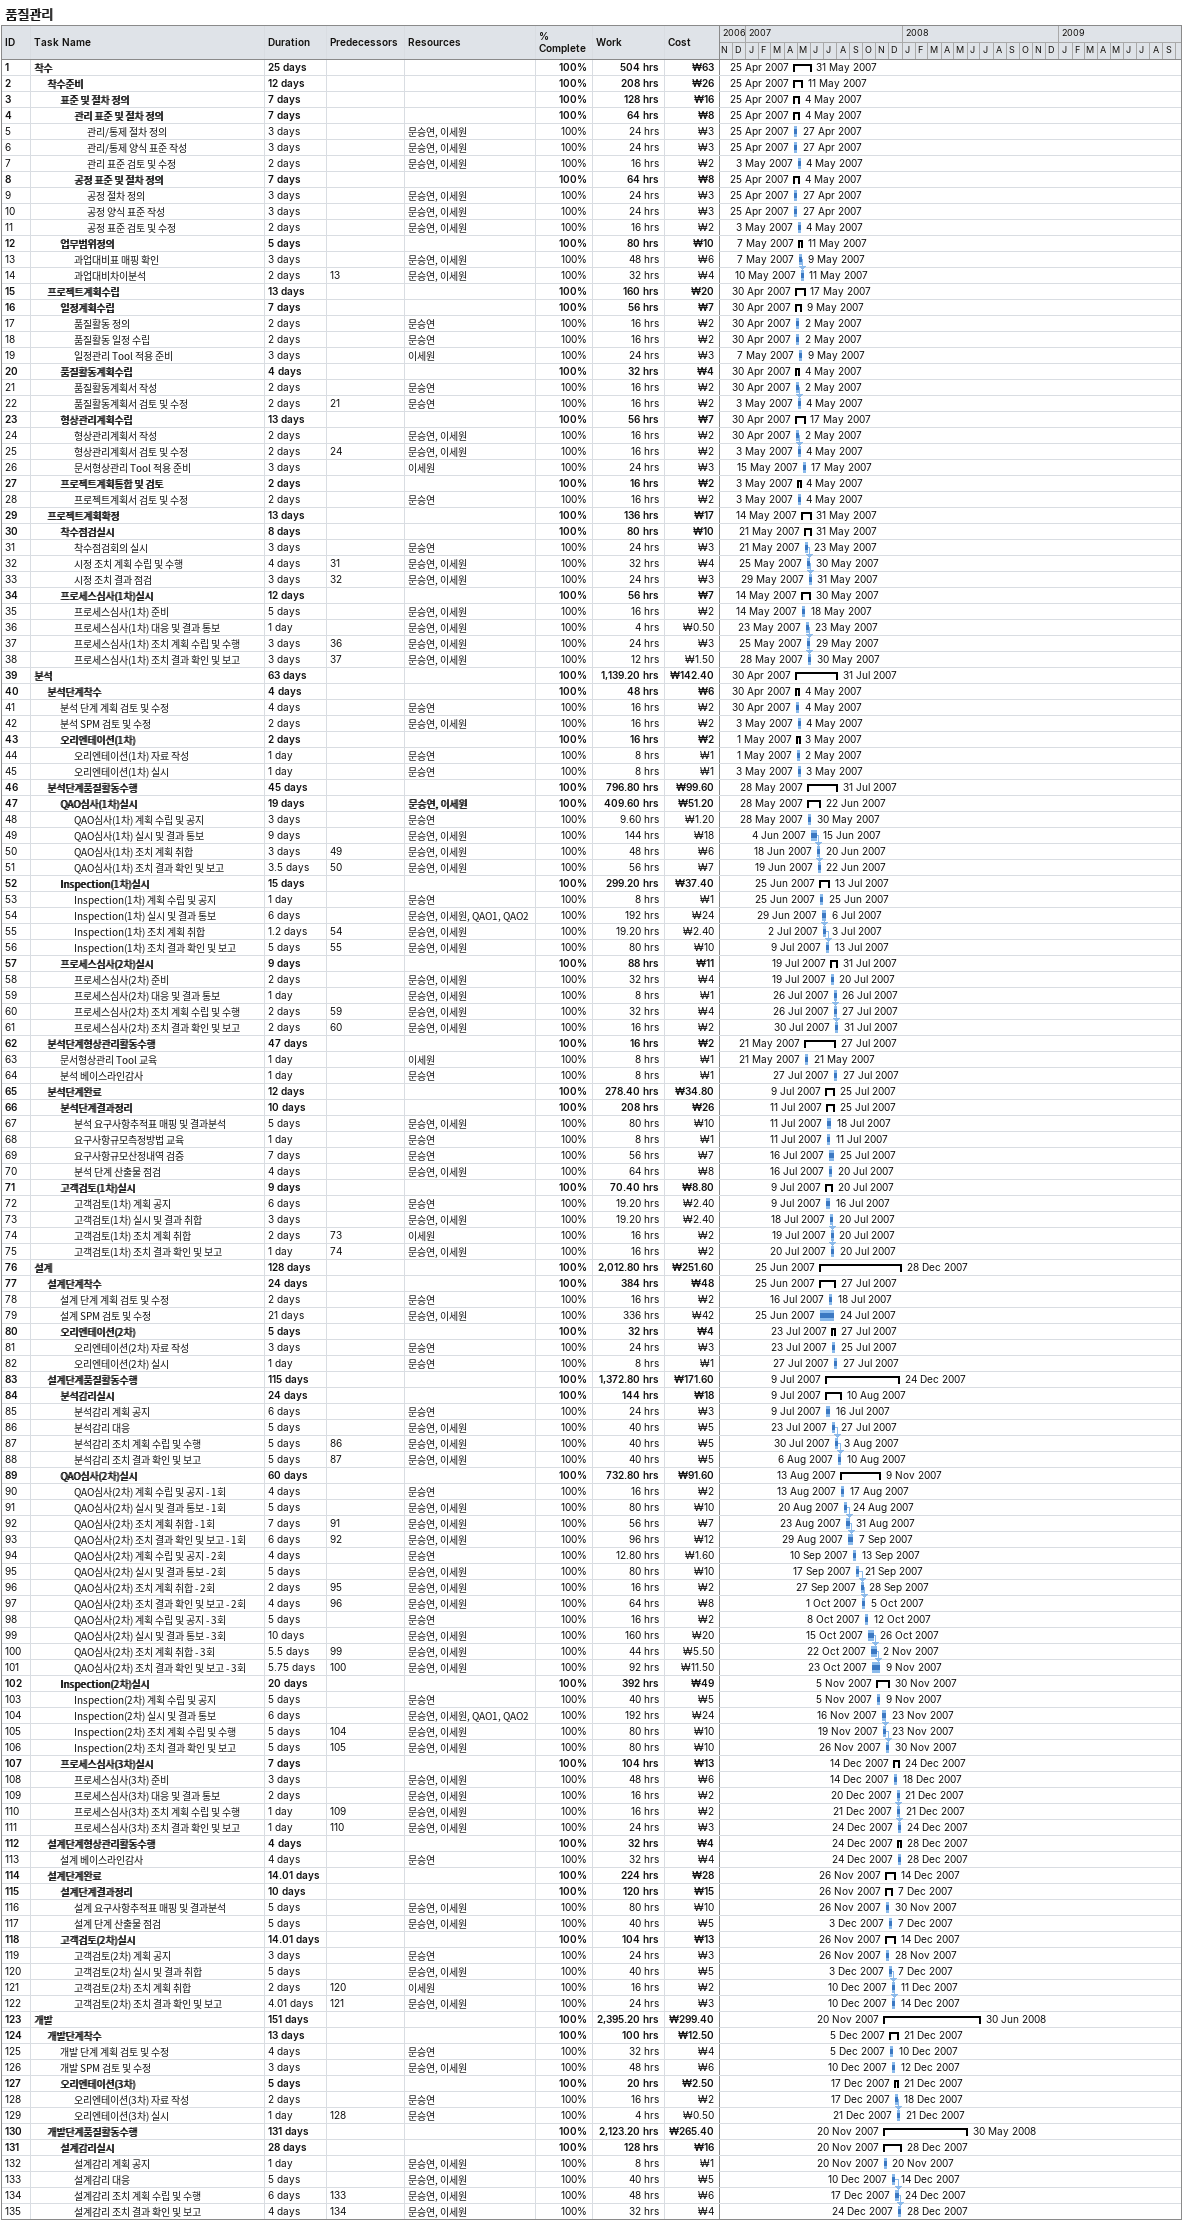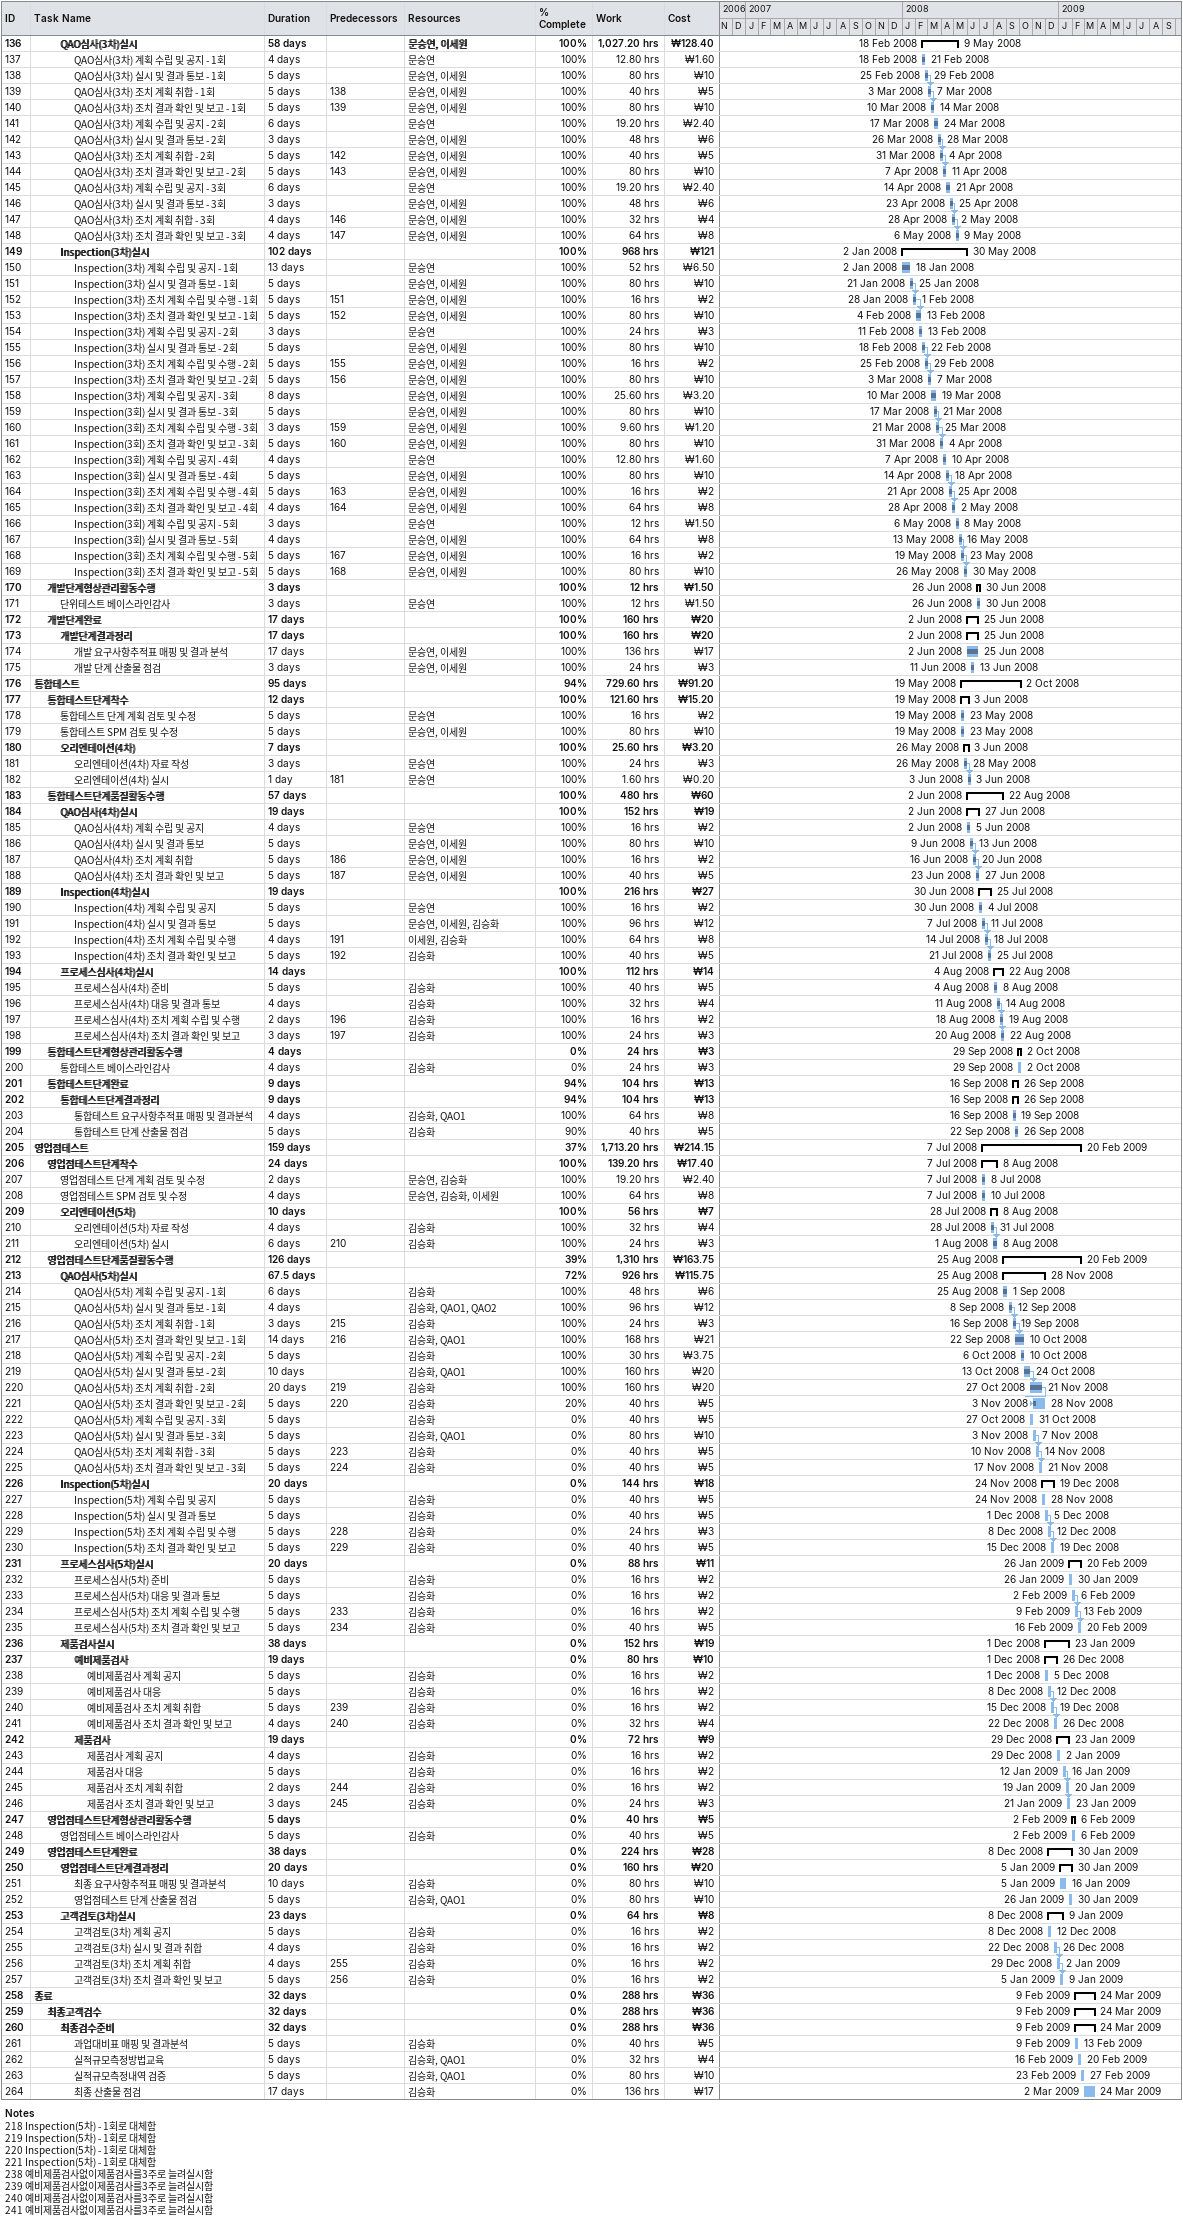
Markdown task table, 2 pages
품질관리

| ID | Level | Task | Duration | Start | Finish | Predecessors | Resources | % complete | Work (h) | Cost (₩) |
|---|---|---|---|---|---|---|---|---|---|---|
| 1 | 1 | **착수** | 25d | 2007-04-25 | 2007-05-31 |  |  | 100 | 504 | 63 |
| 2 | 2 | **착수준비** | 12d | 2007-04-25 | 2007-05-11 |  |  | 100 | 208 | 26 |
| 3 | 3 | **표준 및 절차 정의** | 7d | 2007-04-25 | 2007-05-04 |  |  | 100 | 128 | 16 |
| 4 | 4 | **관리 표준 및 절차 정의** | 7d | 2007-04-25 | 2007-05-04 |  |  | 100 | 64 | 8 |
| 5 | 5 | 관리/통제 절차 정의 | 3d | 2007-04-25 | 2007-04-27 |  | 문승연, 이세원 | 100 | 24 | 3 |
| 6 | 5 | 관리/통제 양식 표준 작성 | 3d | 2007-04-25 | 2007-04-27 |  | 문승연, 이세원 | 100 | 24 | 3 |
| 7 | 5 | 관리 표준 검토 및 수정 | 2d | 2007-05-03 | 2007-05-04 |  | 문승연, 이세원 | 100 | 16 | 2 |
| 8 | 4 | **공정 표준 및 절차 정의** | 7d | 2007-04-25 | 2007-05-04 |  |  | 100 | 64 | 8 |
| 9 | 5 | 공정 절차 정의 | 3d | 2007-04-25 | 2007-04-27 |  | 문승연, 이세원 | 100 | 24 | 3 |
| 10 | 5 | 공정 양식 표준 작성 | 3d | 2007-04-25 | 2007-04-27 |  | 문승연, 이세원 | 100 | 24 | 3 |
| 11 | 5 | 공정 표준 검토 및 수정 | 2d | 2007-05-03 | 2007-05-04 |  | 문승연, 이세원 | 100 | 16 | 2 |
| 12 | 3 | **업무범위정의** | 5d | 2007-05-07 | 2007-05-11 |  |  | 100 | 80 | 10 |
| 13 | 4 | 과업대비표 매핑 확인 | 3d | 2007-05-07 | 2007-05-09 |  | 문승연, 이세원 | 100 | 48 | 6 |
| 14 | 4 | 과업대비차이분석 | 2d | 2007-05-10 | 2007-05-11 | 13 | 문승연, 이세원 | 100 | 32 | 4 |
| 15 | 2 | **프로젝트계획수립** | 13d | 2007-04-30 | 2007-05-17 |  |  | 100 | 160 | 20 |
| 16 | 3 | **일정계획수립** | 7d | 2007-04-30 | 2007-05-09 |  |  | 100 | 56 | 7 |
| 17 | 4 | 품질활동 정의 | 2d | 2007-04-30 | 2007-05-02 |  | 문승연 | 100 | 16 | 2 |
| 18 | 4 | 품질활동 일정 수립 | 2d | 2007-04-30 | 2007-05-02 |  | 문승연 | 100 | 16 | 2 |
| 19 | 4 | 일정관리 Tool 적용 준비 | 3d | 2007-05-07 | 2007-05-09 |  | 이세원 | 100 | 24 | 3 |
| 20 | 3 | **품질활동계획수립** | 4d | 2007-04-30 | 2007-05-04 |  |  | 100 | 32 | 4 |
| 21 | 4 | 품질활동계획서 작성 | 2d | 2007-04-30 | 2007-05-02 |  | 문승연 | 100 | 16 | 2 |
| 22 | 4 | 품질활동계획서 검토 및 수정 | 2d | 2007-05-03 | 2007-05-04 | 21 | 문승연 | 100 | 16 | 2 |
| 23 | 3 | **형상관리계획수립** | 13d | 2007-04-30 | 2007-05-17 |  |  | 100 | 56 | 7 |
| 24 | 4 | 형상관리계획서 작성 | 2d | 2007-04-30 | 2007-05-02 |  | 문승연, 이세원 | 100 | 16 | 2 |
| 25 | 4 | 형상관리계획서 검토 및 수정 | 2d | 2007-05-03 | 2007-05-04 | 24 | 문승연, 이세원 | 100 | 16 | 2 |
| 26 | 4 | 문서형상관리 Tool 적용 준비 | 3d | 2007-05-15 | 2007-05-17 |  | 이세원 | 100 | 24 | 3 |
| 27 | 3 | **프로젝트계획통합 및 검토** | 2d | 2007-05-03 | 2007-05-04 |  |  | 100 | 16 | 2 |
| 28 | 4 | 프로젝트계획서 검토 및 수정 | 2d | 2007-05-03 | 2007-05-04 |  | 문승연 | 100 | 16 | 2 |
| 29 | 2 | **프로젝트계획확정** | 13d | 2007-05-14 | 2007-05-31 |  |  | 100 | 136 | 17 |
| 30 | 3 | **착수점검실시** | 8d | 2007-05-21 | 2007-05-31 |  |  | 100 | 80 | 10 |
| 31 | 4 | 착수점검회의 실시 | 3d | 2007-05-21 | 2007-05-23 |  | 문승연 | 100 | 24 | 3 |
| 32 | 4 | 시정 조치 계획 수립 및 수행 | 4d | 2007-05-25 | 2007-05-30 | 31 | 문승연, 이세원 | 100 | 32 | 4 |
| 33 | 4 | 시정 조치 결과 점검 | 3d | 2007-05-29 | 2007-05-31 | 32 | 문승연, 이세원 | 100 | 24 | 3 |
| 34 | 3 | **프로세스심사(1차)실시** | 12d | 2007-05-14 | 2007-05-30 |  |  | 100 | 56 | 7 |
| 35 | 4 | 프로세스심사(1차) 준비 | 5d | 2007-05-14 | 2007-05-18 |  | 문승연, 이세원 | 100 | 16 | 2 |
| 36 | 4 | 프로세스심사(1차) 대응 및 결과 통보 | 1d | 2007-05-23 | 2007-05-23 |  | 문승연, 이세원 | 100 | 4 | 0.50 |
| 37 | 4 | 프로세스심사(1차) 조치 계획 수립 및 수행 | 3d | 2007-05-25 | 2007-05-29 | 36 | 문승연, 이세원 | 100 | 24 | 3 |
| 38 | 4 | 프로세스심사(1차) 조치 결과 확인 및 보고 | 3d | 2007-05-28 | 2007-05-30 | 37 | 문승연, 이세원 | 100 | 12 | 1.50 |
| 39 | 1 | **분석** | 63d | 2007-04-30 | 2007-07-31 |  |  | 100 | 1139.20 | 142.40 |
| 40 | 2 | **분석단계착수** | 4d | 2007-04-30 | 2007-05-04 |  |  | 100 | 48 | 6 |
| 41 | 3 | 분석 단계 계획 검토 및 수정 | 4d | 2007-04-30 | 2007-05-04 |  | 문승연 | 100 | 16 | 2 |
| 42 | 3 | 분석 SPM 검토 및 수정 | 2d | 2007-05-03 | 2007-05-04 |  | 문승연, 이세원 | 100 | 16 | 2 |
| 43 | 3 | **오리엔테이션(1차)** | 2d | 2007-05-01 | 2007-05-03 |  |  | 100 | 16 | 2 |
| 44 | 4 | 오리엔테이션(1차) 자료 작성 | 1d | 2007-05-01 | 2007-05-02 |  | 문승연 | 100 | 8 | 1 |
| 45 | 4 | 오리엔테이션(1차) 실시 | 1d | 2007-05-03 | 2007-05-03 |  | 문승연 | 100 | 8 | 1 |
| 46 | 2 | **분석단계품질활동수행** | 45d | 2007-05-28 | 2007-07-31 |  |  | 100 | 796.80 | 99.60 |
| 47 | 3 | **QAO심사(1차)실시** | 19d | 2007-05-28 | 2007-06-22 |  | 문승연, 이세원 | 100 | 409.60 | 51.20 |
| 48 | 4 | QAO심사(1차) 계획 수립 및 공지 | 3d | 2007-05-28 | 2007-05-30 |  | 문승연 | 100 | 9.60 | 1.20 |
| 49 | 4 | QAO심사(1차) 실시 및 결과 통보 | 9d | 2007-06-04 | 2007-06-15 |  | 문승연, 이세원 | 100 | 144 | 18 |
| 50 | 4 | QAO심사(1차) 조치 계획 취합 | 3d | 2007-06-18 | 2007-06-20 | 49 | 문승연, 이세원 | 100 | 48 | 6 |
| 51 | 4 | QAO심사(1차) 조치 결과 확인 및 보고 | 3.5d | 2007-06-19 | 2007-06-22 | 50 | 문승연, 이세원 | 100 | 56 | 7 |
| 52 | 3 | **Inspection(1차)실시** | 15d | 2007-06-25 | 2007-07-13 |  |  | 100 | 299.20 | 37.40 |
| 53 | 4 | Inspection(1차) 계획 수립 및 공지 | 1d | 2007-06-25 | 2007-06-25 |  | 문승연 | 100 | 8 | 1 |
| 54 | 4 | Inspection(1차) 실시 및 결과 통보 | 6d | 2007-06-29 | 2007-07-06 |  | 문승연, 이세원, QAO1, QAO2 | 100 | 192 | 24 |
| 55 | 4 | Inspection(1차) 조치 계획 취합 | 1.2d | 2007-07-02 | 2007-07-03 | 54 | 문승연, 이세원 | 100 | 19.20 | 2.40 |
| 56 | 4 | Inspection(1차) 조치 결과 확인 및 보고 | 5d | 2007-07-09 | 2007-07-13 | 55 | 문승연, 이세원 | 100 | 80 | 10 |
| 57 | 3 | **프로세스심사(2차)실시** | 9d | 2007-07-19 | 2007-07-31 |  |  | 100 | 88 | 11 |
| 58 | 4 | 프로세스심사(2차) 준비 | 2d | 2007-07-19 | 2007-07-20 |  | 문승연, 이세원 | 100 | 32 | 4 |
| 59 | 4 | 프로세스심사(2차) 대응 및 결과 통보 | 1d | 2007-07-26 | 2007-07-26 |  | 문승연, 이세원 | 100 | 8 | 1 |
| 60 | 4 | 프로세스심사(2차) 조치 계획 수립 및 수행 | 2d | 2007-07-26 | 2007-07-27 | 59 | 문승연, 이세원 | 100 | 32 | 4 |
| 61 | 4 | 프로세스심사(2차) 조치 결과 확인 및 보고 | 2d | 2007-07-30 | 2007-07-31 | 60 | 문승연, 이세원 | 100 | 16 | 2 |
| 62 | 2 | **분석단계형상관리활동수행** | 47d | 2007-05-21 | 2007-07-27 |  |  | 100 | 16 | 2 |
| 63 | 3 | 문서형상관리 Tool 교육 | 1d | 2007-05-21 | 2007-05-21 |  | 이세원 | 100 | 8 | 1 |
| 64 | 3 | 분석 베이스라인감사 | 1d | 2007-07-27 | 2007-07-27 |  | 문승연 | 100 | 8 | 1 |
| 65 | 2 | **분석단계완료** | 12d | 2007-07-09 | 2007-07-25 |  |  | 100 | 278.40 | 34.80 |
| 66 | 3 | **분석단계결과정리** | 10d | 2007-07-11 | 2007-07-25 |  |  | 100 | 208 | 26 |
| 67 | 4 | 분석 요구사항추적표 매핑 및 결과분석 | 5d | 2007-07-11 | 2007-07-18 |  | 문승연, 이세원 | 100 | 80 | 10 |
| 68 | 4 | 요구사항규모측정방법 교육 | 1d | 2007-07-11 | 2007-07-11 |  | 문승연 | 100 | 8 | 1 |
| 69 | 4 | 요구사항규모산정내역 검증 | 7d | 2007-07-16 | 2007-07-25 |  | 문승연 | 100 | 56 | 7 |
| 70 | 4 | 분석 단계 산출물 점검 | 4d | 2007-07-16 | 2007-07-20 |  | 문승연, 이세원 | 100 | 64 | 8 |
| 71 | 3 | **고객검토(1차)실시** | 9d | 2007-07-09 | 2007-07-20 |  |  | 100 | 70.40 | 8.80 |
| 72 | 4 | 고객검토(1차) 계획 공지 | 6d | 2007-07-09 | 2007-07-16 |  | 문승연 | 100 | 19.20 | 2.40 |
| 73 | 4 | 고객검토(1차) 실시 및 결과 취합 | 3d | 2007-07-18 | 2007-07-20 |  | 문승연, 이세원 | 100 | 19.20 | 2.40 |
| 74 | 4 | 고객검토(1차) 조치 계획 취합 | 2d | 2007-07-19 | 2007-07-20 | 73 | 이세원 | 100 | 16 | 2 |
| 75 | 4 | 고객검토(1차) 조치 결과 확인 및 보고 | 1d | 2007-07-20 | 2007-07-20 | 74 | 문승연, 이세원 | 100 | 16 | 2 |
| 76 | 1 | **설계** | 128d | 2007-06-25 | 2007-12-28 |  |  | 100 | 2012.80 | 251.60 |
| 77 | 2 | **설계단계착수** | 24d | 2007-06-25 | 2007-07-27 |  |  | 100 | 384 | 48 |
| 78 | 3 | 설계 단계 계획 검토 및 수정 | 2d | 2007-07-16 | 2007-07-18 |  | 문승연 | 100 | 16 | 2 |
| 79 | 3 | 설계 SPM 검토 및 수정 | 21d | 2007-06-25 | 2007-07-24 |  | 문승연, 이세원 | 100 | 336 | 42 |
| 80 | 3 | **오리엔테이션(2차)** | 5d | 2007-07-23 | 2007-07-27 |  |  | 100 | 32 | 4 |
| 81 | 4 | 오리엔테이션(2차) 자료 작성 | 3d | 2007-07-23 | 2007-07-25 |  | 문승연 | 100 | 24 | 3 |
| 82 | 4 | 오리엔테이션(2차) 실시 | 1d | 2007-07-27 | 2007-07-27 |  | 문승연 | 100 | 8 | 1 |
| 83 | 2 | **설계단계품질활동수행** | 115d | 2007-07-09 | 2007-12-24 |  |  | 100 | 1372.80 | 171.60 |
| 84 | 3 | **분석감리실시** | 24d | 2007-07-09 | 2007-08-10 |  |  | 100 | 144 | 18 |
| 85 | 4 | 분석감리 계획 공지 | 6d | 2007-07-09 | 2007-07-16 |  | 문승연 | 100 | 24 | 3 |
| 86 | 4 | 분석감리 대응 | 5d | 2007-07-23 | 2007-07-27 |  | 문승연, 이세원 | 100 | 40 | 5 |
| 87 | 4 | 분석감리 조치 계획 수립 및 수행 | 5d | 2007-07-30 | 2007-08-03 | 86 | 문승연, 이세원 | 100 | 40 | 5 |
| 88 | 4 | 분석감리 조치 결과 확인 및 보고 | 5d | 2007-08-06 | 2007-08-10 | 87 | 문승연, 이세원 | 100 | 40 | 5 |
| 89 | 3 | **QAO심사(2차)실시** | 60d | 2007-08-13 | 2007-11-09 |  |  | 100 | 732.80 | 91.60 |
| 90 | 4 | QAO심사(2차) 계획 수립 및 공지 - 1회 | 4d | 2007-08-13 | 2007-08-17 |  | 문승연 | 100 | 16 | 2 |
| 91 | 4 | QAO심사(2차) 실시 및 결과 통보 - 1회 | 5d | 2007-08-20 | 2007-08-24 |  | 문승연, 이세원 | 100 | 80 | 10 |
| 92 | 4 | QAO심사(2차) 조치 계획 취합 - 1회 | 7d | 2007-08-23 | 2007-08-31 | 91 | 문승연, 이세원 | 100 | 56 | 7 |
| 93 | 4 | QAO심사(2차) 조치 결과 확인 및 보고 - 1회 | 6d | 2007-08-29 | 2007-09-07 | 92 | 문승연, 이세원 | 100 | 96 | 12 |
| 94 | 4 | QAO심사(2차) 계획 수립 및 공지 - 2회 | 4d | 2007-09-10 | 2007-09-13 |  | 문승연 | 100 | 12.80 | 1.60 |
| 95 | 4 | QAO심사(2차) 실시 및 결과 통보 - 2회 | 5d | 2007-09-17 | 2007-09-21 |  | 문승연, 이세원 | 100 | 80 | 10 |
| 96 | 4 | QAO심사(2차) 조치 계획 취합 - 2회 | 2d | 2007-09-27 | 2007-09-28 | 95 | 문승연, 이세원 | 100 | 16 | 2 |
| 97 | 4 | QAO심사(2차) 조치 결과 확인 및 보고 - 2회 | 4d | 2007-10-01 | 2007-10-05 | 96 | 문승연, 이세원 | 100 | 64 | 8 |
| 98 | 4 | QAO심사(2차) 계획 수립 및 공지 - 3회 | 5d | 2007-10-08 | 2007-10-12 |  | 문승연 | 100 | 16 | 2 |
| 99 | 4 | QAO심사(2차) 실시 및 결과 통보 - 3회 | 10d | 2007-10-15 | 2007-10-26 |  | 문승연, 이세원 | 100 | 160 | 20 |
| 100 | 4 | QAO심사(2차) 조치 계획 취합 - 3회 | 5.5d | 2007-10-22 | 2007-11-02 | 99 | 문승연, 이세원 | 100 | 44 | 5.50 |
| 101 | 4 | QAO심사(2차) 조치 결과 확인 및 보고 - 3회 | 5.75d | 2007-10-23 | 2007-11-09 | 100 | 문승연, 이세원 | 100 | 92 | 11.50 |
| 102 | 3 | **Inspection(2차)실시** | 20d | 2007-11-05 | 2007-11-30 |  |  | 100 | 392 | 49 |
| 103 | 4 | Inspection(2차) 계획 수립 및 공지 | 5d | 2007-11-05 | 2007-11-09 |  | 문승연 | 100 | 40 | 5 |
| 104 | 4 | Inspection(2차) 실시 및 결과 통보 | 6d | 2007-11-16 | 2007-11-23 |  | 문승연, 이세원, QAO1, QAO2 | 100 | 192 | 24 |
| 105 | 4 | Inspection(2차) 조치 계획 수립 및 수행 | 5d | 2007-11-19 | 2007-11-23 | 104 | 문승연, 이세원 | 100 | 80 | 10 |
| 106 | 4 | Inspection(2차) 조치 결과 확인 및 보고 | 5d | 2007-11-26 | 2007-11-30 | 105 | 문승연, 이세원 | 100 | 80 | 10 |
| 107 | 3 | **프로세스심사(3차)실시** | 7d | 2007-12-14 | 2007-12-24 |  |  | 100 | 104 | 13 |
| 108 | 4 | 프로세스심사(3차) 준비 | 3d | 2007-12-14 | 2007-12-18 |  | 문승연, 이세원 | 100 | 48 | 6 |
| 109 | 4 | 프로세스심사(3차) 대응 및 결과 통보 | 2d | 2007-12-20 | 2007-12-21 |  | 문승연, 이세원 | 100 | 16 | 2 |
| 110 | 4 | 프로세스심사(3차) 조치 계획 수립 및 수행 | 1d | 2007-12-21 | 2007-12-21 | 109 | 문승연, 이세원 | 100 | 16 | 2 |
| 111 | 4 | 프로세스심사(3차) 조치 결과 확인 및 보고 | 1d | 2007-12-24 | 2007-12-24 | 110 | 문승연, 이세원 | 100 | 24 | 3 |
| 112 | 2 | **설계단계형상관리활동수행** | 4d | 2007-12-24 | 2007-12-28 |  |  | 100 | 32 | 4 |
| 113 | 3 | 설계 베이스라인감사 | 4d | 2007-12-24 | 2007-12-28 |  | 문승연 | 100 | 32 | 4 |
| 114 | 2 | **설계단계완료** | 14.01d | 2007-11-26 | 2007-12-14 |  |  | 100 | 224 | 28 |
| 115 | 3 | **설계단계결과정리** | 10d | 2007-11-26 | 2007-12-07 |  |  | 100 | 120 | 15 |
| 116 | 4 | 설계 요구사항추적표 매핑 및 결과분석 | 5d | 2007-11-26 | 2007-11-30 |  | 문승연, 이세원 | 100 | 80 | 10 |
| 117 | 4 | 설계 단계 산출물 점검 | 5d | 2007-12-03 | 2007-12-07 |  | 문승연, 이세원 | 100 | 40 | 5 |
| 118 | 3 | **고객검토(2차)실시** | 14.01d | 2007-11-26 | 2007-12-14 |  |  | 100 | 104 | 13 |
| 119 | 4 | 고객검토(2차) 계획 공지 | 3d | 2007-11-26 | 2007-11-28 |  | 문승연 | 100 | 24 | 3 |
| 120 | 4 | 고객검토(2차) 실시 및 결과 취합 | 5d | 2007-12-03 | 2007-12-07 |  | 문승연, 이세원 | 100 | 40 | 5 |
| 121 | 4 | 고객검토(2차) 조치 계획 취합 | 2d | 2007-12-10 | 2007-12-11 | 120 | 이세원 | 100 | 16 | 2 |
| 122 | 4 | 고객검토(2차) 조치 결과 확인 및 보고 | 4.01d | 2007-12-10 | 2007-12-14 | 121 | 문승연, 이세원 | 100 | 24 | 3 |
| 123 | 1 | **개발** | 151d | 2007-11-20 | 2008-06-30 |  |  | 100 | 2395.20 | 299.40 |
| 124 | 2 | **개발단계착수** | 13d | 2007-12-05 | 2007-12-21 |  |  | 100 | 100 | 12.50 |
| 125 | 3 | 개발 단계 계획 검토 및 수정 | 4d | 2007-12-05 | 2007-12-10 |  | 문승연 | 100 | 32 | 4 |
| 126 | 3 | 개발 SPM 검토 및 수정 | 3d | 2007-12-10 | 2007-12-12 |  | 문승연, 이세원 | 100 | 48 | 6 |
| 127 | 3 | **오리엔테이션(3차)** | 5d | 2007-12-17 | 2007-12-21 |  |  | 100 | 20 | 2.50 |
| 128 | 4 | 오리엔테이션(3차) 자료 작성 | 2d | 2007-12-17 | 2007-12-18 |  | 문승연 | 100 | 16 | 2 |
| 129 | 4 | 오리엔테이션(3차) 실시 | 1d | 2007-12-21 | 2007-12-21 | 128 | 문승연 | 100 | 4 | 0.50 |
| 130 | 2 | **개발단계품질활동수행** | 131d | 2007-11-20 | 2008-05-30 |  |  | 100 | 2123.20 | 265.40 |
| 131 | 3 | **설계감리실시** | 28d | 2007-11-20 | 2007-12-28 |  |  | 100 | 128 | 16 |
| 132 | 4 | 설계감리 계획 공지 | 1d | 2007-11-20 | 2007-11-20 |  | 문승연, 이세원 | 100 | 8 | 1 |
| 133 | 4 | 설계감리 대응 | 5d | 2007-12-10 | 2007-12-14 |  | 문승연, 이세원 | 100 | 40 | 5 |
| 134 | 4 | 설계감리 조치 계획 수립 및 수행 | 6d | 2007-12-17 | 2007-12-24 | 133 | 문승연, 이세원 | 100 | 48 | 6 |
| 135 | 4 | 설계감리 조치 결과 확인 및 보고 | 4d | 2007-12-24 | 2007-12-28 | 134 | 문승연, 이세원 | 100 | 32 | 4 |
| 136 | 3 | **QAO심사(3차)실시** | 58d | 2008-02-18 | 2008-05-09 |  | 문승연, 이세원 | 100 | 1027.20 | 128.40 |
| 137 | 4 | QAO심사(3차) 계획 수립 및 공지 - 1회 | 4d | 2008-02-18 | 2008-02-21 |  | 문승연 | 100 | 12.80 | 1.60 |
| 138 | 4 | QAO심사(3차) 실시 및 결과 통보 - 1회 | 5d | 2008-02-25 | 2008-02-29 |  | 문승연, 이세원 | 100 | 80 | 10 |
| 139 | 4 | QAO심사(3차) 조치 계획 취합 - 1회 | 5d | 2008-03-03 | 2008-03-07 | 138 | 문승연, 이세원 | 100 | 40 | 5 |
| 140 | 4 | QAO심사(3차) 조치 결과 확인 및 보고 - 1회 | 5d | 2008-03-10 | 2008-03-14 | 139 | 문승연, 이세원 | 100 | 80 | 10 |
| 141 | 4 | QAO심사(3차) 계획 수립 및 공지 - 2회 | 6d | 2008-03-17 | 2008-03-24 |  | 문승연 | 100 | 19.20 | 2.40 |
| 142 | 4 | QAO심사(3차) 실시 및 결과 통보 - 2회 | 3d | 2008-03-26 | 2008-03-28 |  | 문승연, 이세원 | 100 | 48 | 6 |
| 143 | 4 | QAO심사(3차) 조치 계획 취합 - 2회 | 5d | 2008-03-31 | 2008-04-04 | 142 | 문승연, 이세원 | 100 | 40 | 5 |
| 144 | 4 | QAO심사(3차) 조치 결과 확인 및 보고 - 2회 | 5d | 2008-04-07 | 2008-04-11 | 143 | 문승연, 이세원 | 100 | 80 | 10 |
| 145 | 4 | QAO심사(3차) 계획 수립 및 공지 - 3회 | 6d | 2008-04-14 | 2008-04-21 |  | 문승연 | 100 | 19.20 | 2.40 |
| 146 | 4 | QAO심사(3차) 실시 및 결과 통보 - 3회 | 3d | 2008-04-23 | 2008-04-25 |  | 문승연, 이세원 | 100 | 48 | 6 |
| 147 | 4 | QAO심사(3차) 조치 계획 취합 - 3회 | 4d | 2008-04-28 | 2008-05-02 | 146 | 문승연, 이세원 | 100 | 32 | 4 |
| 148 | 4 | QAO심사(3차) 조치 결과 확인 및 보고 - 3회 | 4d | 2008-05-06 | 2008-05-09 | 147 | 문승연, 이세원 | 100 | 64 | 8 |
| 149 | 3 | **Inspection(3차)실시** | 102d | 2008-01-02 | 2008-05-30 |  |  | 100 | 968 | 121 |
| 150 | 4 | Inspection(3차) 계획 수립 및 공지 - 1회 | 13d | 2008-01-02 | 2008-01-18 |  | 문승연 | 100 | 52 | 6.50 |
| 151 | 4 | Inspection(3차) 실시 및 결과 통보 - 1회 | 5d | 2008-01-21 | 2008-01-25 |  | 문승연, 이세원 | 100 | 80 | 10 |
| 152 | 4 | Inspection(3차) 조치 계획 수립 및 수행 - 1회 | 5d | 2008-01-28 | 2008-02-01 | 151 | 문승연, 이세원 | 100 | 16 | 2 |
| 153 | 4 | Inspection(3차) 조치 결과 확인 및 보고 - 1회 | 5d | 2008-02-04 | 2008-02-13 | 152 | 문승연, 이세원 | 100 | 80 | 10 |
| 154 | 4 | Inspection(3차) 계획 수립 및 공지 - 2회 | 3d | 2008-02-11 | 2008-02-13 |  | 문승연 | 100 | 24 | 3 |
| 155 | 4 | Inspection(3차) 실시 및 결과 통보 - 2회 | 5d | 2008-02-18 | 2008-02-22 |  | 문승연, 이세원 | 100 | 80 | 10 |
| 156 | 4 | Inspection(3차) 조치 계획 수립 및 수행 - 2회 | 5d | 2008-02-25 | 2008-02-29 | 155 | 문승연, 이세원 | 100 | 16 | 2 |
| 157 | 4 | Inspection(3차) 조치 결과 확인 및 보고 - 2회 | 5d | 2008-03-03 | 2008-03-07 | 156 | 문승연, 이세원 | 100 | 80 | 10 |
| 158 | 4 | Inspection(3차) 계획 수립 및 공지 - 3회 | 8d | 2008-03-10 | 2008-03-19 |  | 문승연, 이세원 | 100 | 25.60 | 3.20 |
| 159 | 4 | Inspection(3회) 실시 및 결과 통보 - 3회 | 5d | 2008-03-17 | 2008-03-21 |  | 문승연, 이세원 | 100 | 80 | 10 |
| 160 | 4 | Inspection(3회) 조치 계획 수립 및 수행 - 3회 | 3d | 2008-03-21 | 2008-03-25 | 159 | 문승연, 이세원 | 100 | 9.60 | 1.20 |
| 161 | 4 | Inspection(3회) 조치 결과 확인 및 보고 - 3회 | 5d | 2008-03-31 | 2008-04-04 | 160 | 문승연, 이세원 | 100 | 80 | 10 |
| 162 | 4 | Inspection(3회) 계획 수립 및 공지 - 4회 | 4d | 2008-04-07 | 2008-04-10 |  | 문승연 | 100 | 12.80 | 1.60 |
| 163 | 4 | Inspection(3회) 실시 및 결과 통보 - 4회 | 5d | 2008-04-14 | 2008-04-18 |  | 문승연, 이세원 | 100 | 80 | 10 |
| 164 | 4 | Inspection(3회) 조치 계획 수립 및 수행 - 4회 | 5d | 2008-04-21 | 2008-04-25 | 163 | 문승연, 이세원 | 100 | 16 | 2 |
| 165 | 4 | Inspection(3회) 조치 결과 확인 및 보고 - 4회 | 4d | 2008-04-28 | 2008-05-02 | 164 | 문승연, 이세원 | 100 | 64 | 8 |
| 166 | 4 | Inspection(3회) 계획 수립 및 공지 - 5회 | 3d | 2008-05-06 | 2008-05-08 |  | 문승연 | 100 | 12 | 1.50 |
| 167 | 4 | Inspection(3회) 실시 및 결과 통보 - 5회 | 4d | 2008-05-13 | 2008-05-16 |  | 문승연, 이세원 | 100 | 64 | 8 |
| 168 | 4 | Inspection(3회) 조치 계획 수립 및 수행 - 5회 | 5d | 2008-05-19 | 2008-05-23 | 167 | 문승연, 이세원 | 100 | 16 | 2 |
| 169 | 4 | Inspection(3회) 조치 결과 확인 및 보고 - 5회 | 5d | 2008-05-26 | 2008-05-30 | 168 | 문승연, 이세원 | 100 | 80 | 10 |
| 170 | 2 | **개발단계형상관리활동수행** | 3d | 2008-06-26 | 2008-06-30 |  |  | 100 | 12 | 1.50 |
| 171 | 3 | 단위테스트 베이스라인감사 | 3d | 2008-06-26 | 2008-06-30 |  | 문승연 | 100 | 12 | 1.50 |
| 172 | 2 | **개발단계완료** | 17d | 2008-06-02 | 2008-06-25 |  |  | 100 | 160 | 20 |
| 173 | 3 | **개발단계결과정리** | 17d | 2008-06-02 | 2008-06-25 |  |  | 100 | 160 | 20 |
| 174 | 4 | 개발 요구사항추적표 매핑 및 결과 분석 | 17d | 2008-06-02 | 2008-06-25 |  | 문승연, 이세원 | 100 | 136 | 17 |
| 175 | 4 | 개발 단계 산출물 점검 | 3d | 2008-06-11 | 2008-06-13 |  | 문승연, 이세원 | 100 | 24 | 3 |
| 176 | 1 | **통합테스트** | 95d | 2008-05-19 | 2008-10-02 |  |  | 94 | 729.60 | 91.20 |
| 177 | 2 | **통합테스트단계착수** | 12d | 2008-05-19 | 2008-06-03 |  |  | 100 | 121.60 | 15.20 |
| 178 | 3 | 통합테스트 단계 계획 검토 및 수정 | 5d | 2008-05-19 | 2008-05-23 |  | 문승연 | 100 | 16 | 2 |
| 179 | 3 | 통합테스트 SPM 검토 및 수정 | 5d | 2008-05-19 | 2008-05-23 |  | 문승연, 이세원 | 100 | 80 | 10 |
| 180 | 3 | **오리엔테이션(4차)** | 7d | 2008-05-26 | 2008-06-03 |  |  | 100 | 25.60 | 3.20 |
| 181 | 4 | 오리엔테이션(4차) 자료 작성 | 3d | 2008-05-26 | 2008-05-28 |  | 문승연 | 100 | 24 | 3 |
| 182 | 4 | 오리엔테이션(4차) 실시 | 1d | 2008-06-03 | 2008-06-03 | 181 | 문승연 | 100 | 1.60 | 0.20 |
| 183 | 2 | **통합테스트단계품질활동수행** | 57d | 2008-06-02 | 2008-08-22 |  |  | 100 | 480 | 60 |
| 184 | 3 | **QAO심사(4차)실시** | 19d | 2008-06-02 | 2008-06-27 |  |  | 100 | 152 | 19 |
| 185 | 4 | QAO심사(4차) 계획 수립 및 공지 | 4d | 2008-06-02 | 2008-06-05 |  | 문승연 | 100 | 16 | 2 |
| 186 | 4 | QAO심사(4차) 실시 및 결과 통보 | 5d | 2008-06-09 | 2008-06-13 |  | 문승연, 이세원 | 100 | 80 | 10 |
| 187 | 4 | QAO심사(4차) 조치 계획 취합 | 5d | 2008-06-16 | 2008-06-20 | 186 | 문승연, 이세원 | 100 | 16 | 2 |
| 188 | 4 | QAO심사(4차) 조치 결과 확인 및 보고 | 5d | 2008-06-23 | 2008-06-27 | 187 | 문승연, 이세원 | 100 | 40 | 5 |
| 189 | 3 | **Inspection(4차)실시** | 19d | 2008-06-30 | 2008-07-25 |  |  | 100 | 216 | 27 |
| 190 | 4 | Inspection(4차) 계획 수립 및 공지 | 5d | 2008-06-30 | 2008-07-04 |  | 문승연 | 100 | 16 | 2 |
| 191 | 4 | Inspection(4차) 실시 및 결과 통보 | 5d | 2008-07-07 | 2008-07-11 |  | 문승연, 이세원, 김승화 | 100 | 96 | 12 |
| 192 | 4 | Inspection(4차) 조치 계획 수립 및 수행 | 4d | 2008-07-14 | 2008-07-18 | 191 | 이세원, 김승화 | 100 | 64 | 8 |
| 193 | 4 | Inspection(4차) 조치 결과 확인 및 보고 | 5d | 2008-07-21 | 2008-07-25 | 192 | 김승화 | 100 | 40 | 5 |
| 194 | 3 | **프로세스심사(4차)실시** | 14d | 2008-08-04 | 2008-08-22 |  |  | 100 | 112 | 14 |
| 195 | 4 | 프로세스심사(4차) 준비 | 5d | 2008-08-04 | 2008-08-08 |  | 김승화 | 100 | 40 | 5 |
| 196 | 4 | 프로세스심사(4차) 대응 및 결과 통보 | 4d | 2008-08-11 | 2008-08-14 |  | 김승화 | 100 | 32 | 4 |
| 197 | 4 | 프로세스심사(4차) 조치 계획 수립 및 수행 | 2d | 2008-08-18 | 2008-08-19 | 196 | 김승화 | 100 | 16 | 2 |
| 198 | 4 | 프로세스심사(4차) 조치 결과 확인 및 보고 | 3d | 2008-08-20 | 2008-08-22 | 197 | 김승화 | 100 | 24 | 3 |
| 199 | 2 | **통합테스트단계형상관리활동수행** | 4d | 2008-09-29 | 2008-10-02 |  |  | 0 | 24 | 3 |
| 200 | 3 | 통합테스트 베이스라인감사 | 4d | 2008-09-29 | 2008-10-02 |  | 김승화 | 0 | 24 | 3 |
| 201 | 2 | **통합테스트단계완료** | 9d | 2008-09-16 | 2008-09-26 |  |  | 94 | 104 | 13 |
| 202 | 3 | **통합테스트단계결과정리** | 9d | 2008-09-16 | 2008-09-26 |  |  | 94 | 104 | 13 |
| 203 | 4 | 통합테스트 요구사항추적표 매핑 및 결과분석 | 4d | 2008-09-16 | 2008-09-19 |  | 김승화, QAO1 | 100 | 64 | 8 |
| 204 | 4 | 통합테스트 단계 산출물 점검 | 5d | 2008-09-22 | 2008-09-26 |  | 김승화 | 90 | 40 | 5 |
| 205 | 1 | **영업점테스트** | 159d | 2008-07-07 | 2009-02-20 |  |  | 37 | 1713.20 | 214.15 |
| 206 | 2 | **영업점테스트단계착수** | 24d | 2008-07-07 | 2008-08-08 |  |  | 100 | 139.20 | 17.40 |
| 207 | 3 | 영업점테스트 단계 계획 검토 및 수정 | 2d | 2008-07-07 | 2008-07-08 |  | 문승연, 김승화 | 100 | 19.20 | 2.40 |
| 208 | 3 | 영업점테스트 SPM 검토 및 수정 | 4d | 2008-07-07 | 2008-07-10 |  | 문승연, 김승화, 이세원 | 100 | 64 | 8 |
| 209 | 3 | **오리엔테이션(5차)** | 10d | 2008-07-28 | 2008-08-08 |  |  | 100 | 56 | 7 |
| 210 | 4 | 오리엔테이션(5차) 자료 작성 | 4d | 2008-07-28 | 2008-07-31 |  | 김승화 | 100 | 32 | 4 |
| 211 | 4 | 오리엔테이션(5차) 실시 | 6d | 2008-08-01 | 2008-08-08 | 210 | 김승화 | 100 | 24 | 3 |
| 212 | 2 | **영업점테스트단계품질활동수행** | 126d | 2008-08-25 | 2009-02-20 |  |  | 39 | 1310 | 163.75 |
| 213 | 3 | **QAO심사(5차)실시** | 67.5d | 2008-08-25 | 2008-11-28 |  |  | 72 | 926 | 115.75 |
| 214 | 4 | QAO심사(5차) 계획 수립 및 공지 - 1회 | 6d | 2008-08-25 | 2008-09-01 |  | 김승화 | 100 | 48 | 6 |
| 215 | 4 | QAO심사(5차) 실시 및 결과 통보 - 1회 | 4d | 2008-09-08 | 2008-09-12 |  | 김승화, QAO1, QAO2 | 100 | 96 | 12 |
| 216 | 4 | QAO심사(5차) 조치 계획 취합 - 1회 | 3d | 2008-09-16 | 2008-09-19 | 215 | 김승화 | 100 | 24 | 3 |
| 217 | 4 | QAO심사(5차) 조치 결과 확인 및 보고 - 1회 | 14d | 2008-09-22 | 2008-10-10 | 216 | 김승화, QAO1 | 100 | 168 | 21 |
| 218 | 4 | QAO심사(5차) 계획 수립 및 공지 - 2회 | 5d | 2008-10-06 | 2008-10-10 |  | 김승화 | 100 | 30 | 3.75 |
| 219 | 4 | QAO심사(5차) 실시 및 결과 통보 - 2회 | 10d | 2008-10-13 | 2008-10-24 |  | 김승화, QAO1 | 100 | 160 | 20 |
| 220 | 4 | QAO심사(5차) 조치 계획 취합 - 2회 | 20d | 2008-10-27 | 2008-11-21 | 219 | 김승화 | 100 | 160 | 20 |
| 221 | 4 | QAO심사(5차) 조치 결과 확인 및 보고 - 2회 | 5d | 2008-11-03 | 2008-11-28 | 220 | 김승화 | 20 | 40 | 5 |
| 222 | 4 | QAO심사(5차) 계획 수립 및 공지 - 3회 | 5d | 2008-10-27 | 2008-10-31 |  | 김승화 | 0 | 40 | 5 |
| 223 | 4 | QAO심사(5차) 실시 및 결과 통보 - 3회 | 5d | 2008-11-03 | 2008-11-07 |  | 김승화, QAO1 | 0 | 80 | 10 |
| 224 | 4 | QAO심사(5차) 조치 계획 취합 - 3회 | 5d | 2008-11-10 | 2008-11-14 | 223 | 김승화 | 0 | 40 | 5 |
| 225 | 4 | QAO심사(5차) 조치 결과 확인 및 보고 - 3회 | 5d | 2008-11-17 | 2008-11-21 | 224 | 김승화 | 0 | 40 | 5 |
| 226 | 3 | **Inspection(5차)실시** | 20d | 2008-11-24 | 2008-12-19 |  |  | 0 | 144 | 18 |
| 227 | 4 | Inspection(5차) 계획 수립 및 공지 | 5d | 2008-11-24 | 2008-11-28 |  | 김승화 | 0 | 40 | 5 |
| 228 | 4 | Inspection(5차) 실시 및 결과 통보 | 5d | 2008-12-01 | 2008-12-05 |  | 김승화 | 0 | 40 | 5 |
| 229 | 4 | Inspection(5차) 조치 계획 수립 및 수행 | 5d | 2008-12-08 | 2008-12-12 | 228 | 김승화 | 0 | 24 | 3 |
| 230 | 4 | Inspection(5차) 조치 결과 확인 및 보고 | 5d | 2008-12-15 | 2008-12-19 | 229 | 김승화 | 0 | 40 | 5 |
| 231 | 3 | **프로세스심사(5차)실시** | 20d | 2009-01-26 | 2009-02-20 |  |  | 0 | 88 | 11 |
| 232 | 4 | 프로세스심사(5차) 준비 | 5d | 2009-01-26 | 2009-01-30 |  | 김승화 | 0 | 16 | 2 |
| 233 | 4 | 프로세스심사(5차) 대응 및 결과 통보 | 5d | 2009-02-02 | 2009-02-06 |  | 김승화 | 0 | 16 | 2 |
| 234 | 4 | 프로세스심사(5차) 조치 계획 수립 및 수행 | 5d | 2009-02-09 | 2009-02-13 | 233 | 김승화 | 0 | 16 | 2 |
| 235 | 4 | 프로세스심사(5차) 조치 결과 확인 및 보고 | 5d | 2009-02-16 | 2009-02-20 | 234 | 김승화 | 0 | 40 | 5 |
| 236 | 3 | **제품검사실시** | 38d | 2008-12-01 | 2009-01-23 |  |  | 0 | 152 | 19 |
| 237 | 4 | **예비제품검사** | 19d | 2008-12-01 | 2008-12-26 |  |  | 0 | 80 | 10 |
| 238 | 5 | 예비제품검사 계획 공지 | 5d | 2008-12-01 | 2008-12-05 |  | 김승화 | 0 | 16 | 2 |
| 239 | 5 | 예비제품검사 대응 | 5d | 2008-12-08 | 2008-12-12 |  | 김승화 | 0 | 16 | 2 |
| 240 | 5 | 예비제품검사 조치 계획 취합 | 5d | 2008-12-15 | 2008-12-19 | 239 | 김승화 | 0 | 16 | 2 |
| 241 | 5 | 예비제품검사 조치 결과 확인 및 보고 | 4d | 2008-12-22 | 2008-12-26 | 240 | 김승화 | 0 | 32 | 4 |
| 242 | 4 | **제품검사** | 19d | 2008-12-29 | 2009-01-23 |  |  | 0 | 72 | 9 |
| 243 | 5 | 제품검사 계획 공지 | 4d | 2008-12-29 | 2009-01-02 |  | 김승화 | 0 | 16 | 2 |
| 244 | 5 | 제품검사 대응 | 5d | 2009-01-12 | 2009-01-16 |  | 김승화 | 0 | 16 | 2 |
| 245 | 5 | 제품검사 조치 계획 취합 | 2d | 2009-01-19 | 2009-01-20 | 244 | 김승화 | 0 | 16 | 2 |
| 246 | 5 | 제품검사 조치 결과 확인 및 보고 | 3d | 2009-01-21 | 2009-01-23 | 245 | 김승화 | 0 | 24 | 3 |
| 247 | 2 | **영업점테스트단계형상관리활동수행** | 5d | 2009-02-02 | 2009-02-06 |  |  | 0 | 40 | 5 |
| 248 | 3 | 영업점테스트 베이스라인감사 | 5d | 2009-02-02 | 2009-02-06 |  | 김승화 | 0 | 40 | 5 |
| 249 | 2 | **영업점테스트단계완료** | 38d | 2008-12-08 | 2009-01-30 |  |  | 0 | 224 | 28 |
| 250 | 3 | **영업점테스트단계결과정리** | 20d | 2009-01-05 | 2009-01-30 |  |  | 0 | 160 | 20 |
| 251 | 4 | 최종 요구사항추적표 매핑 및 결과분석 | 10d | 2009-01-05 | 2009-01-16 |  | 김승화 | 0 | 80 | 10 |
| 252 | 4 | 영업점테스트 단계 산출물 점검 | 5d | 2009-01-26 | 2009-01-30 |  | 김승화, QAO1 | 0 | 80 | 10 |
| 253 | 3 | **고객검토(3차)실시** | 23d | 2008-12-08 | 2009-01-09 |  |  | 0 | 64 | 8 |
| 254 | 4 | 고객검토(3차) 계획 공지 | 5d | 2008-12-08 | 2008-12-12 |  | 김승화 | 0 | 16 | 2 |
| 255 | 4 | 고객검토(3차) 실시 및 결과 취합 | 4d | 2008-12-22 | 2008-12-26 |  | 김승화 | 0 | 16 | 2 |
| 256 | 4 | 고객검토(3차) 조치 계획 취합 | 4d | 2008-12-29 | 2009-01-02 | 255 | 김승화 | 0 | 16 | 2 |
| 257 | 4 | 고객검토(3차) 조치 결과 확인 및 보고 | 5d | 2009-01-05 | 2009-01-09 | 256 | 김승화 | 0 | 16 | 2 |
| 258 | 1 | **종료** | 32d | 2009-02-09 | 2009-03-24 |  |  | 0 | 288 | 36 |
| 259 | 2 | **최종고객검수** | 32d | 2009-02-09 | 2009-03-24 |  |  | 0 | 288 | 36 |
| 260 | 3 | **최종검수준비** | 32d | 2009-02-09 | 2009-03-24 |  |  | 0 | 288 | 36 |
| 261 | 4 | 과업대비표 매핑 및 결과분석 | 5d | 2009-02-09 | 2009-02-13 |  | 김승화 | 0 | 40 | 5 |
| 262 | 4 | 실적규모측정방법교육 | 5d | 2009-02-16 | 2009-02-20 |  | 김승화, QAO1 | 0 | 32 | 4 |
| 263 | 4 | 실적규모측정내역 검증 | 5d | 2009-02-23 | 2009-02-27 |  | 김승화, QAO1 | 0 | 80 | 10 |
| 264 | 4 | 최종 산출물 점검 | 17d | 2009-03-02 | 2009-03-24 |  | 김승화 | 0 | 136 | 17 |

Notes
- 218: Inspection(5차) - 1회로 대체함
- 219: Inspection(5차) - 1회로 대체함
- 220: Inspection(5차) - 1회로 대체함
- 221: Inspection(5차) - 1회로 대체함
- 238: 예비제품검사 없이 제품검사를 3주로 늘려 실시함
- 239: 예비제품검사 없이 제품검사를 3주로 늘려 실시함
- 240: 예비제품검사 없이 제품검사를 3주로 늘려 실시함
- 241: 예비제품검사 없이 제품검사를 3주로 늘려 실시함
